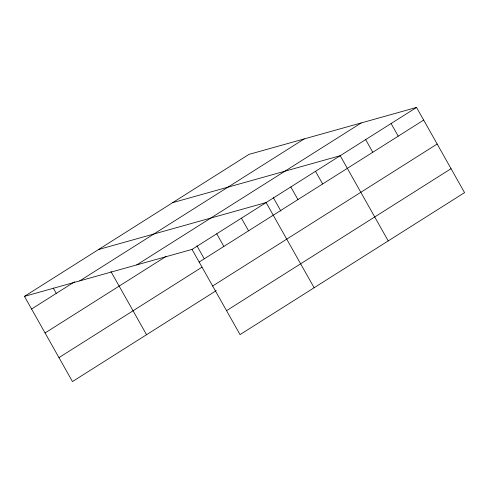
<?xml version="1.0" encoding="UTF-8"?>
<svg xmlns="http://www.w3.org/2000/svg" width="489" height="489" viewBox="0 0 489 489"><rect width="100%" height="100%" fill="white"/><g stroke="black" fill="none" stroke-linecap="round" stroke-linejoin="round"><path stroke-width="0.73" d="M24.45 296.371L248.962 154.396L416.542 107.433L464.55 192.629L240.038 334.604L192.03 249.408L24.45 296.371L72.458 381.567L216.199 290.668M31.577 309.017L74.634 281.792M79.75 280.875L304.262 138.9M136.731 264.904L361.243 122.928M45.067 332.96L166.016 256.474M192.03 249.408L416.542 107.433M199.157 262.055L423.67 120.08M58.967 357.624L202.079 267.128M212.648 285.998L437.16 144.023M226.548 310.662L451.06 168.687M172.629 202.666L340.21 155.704L388.217 240.9M98.54 249.518L266.12 202.556L314.127 287.752M391.102 123.521L398.229 136.168M365.656 139.616L372.783 152.262M315.515 171.321L322.642 183.968M290.821 186.939L297.942 199.585M273.235 197.477L280.918 211.107M241.425 218.173L248.553 230.82M216.731 233.791L223.858 246.438M196.902 245.747L204.219 258.73M110.911 271.481L146.547 334.714M53.27 288.076L56.272 293.4"/></g></svg>
